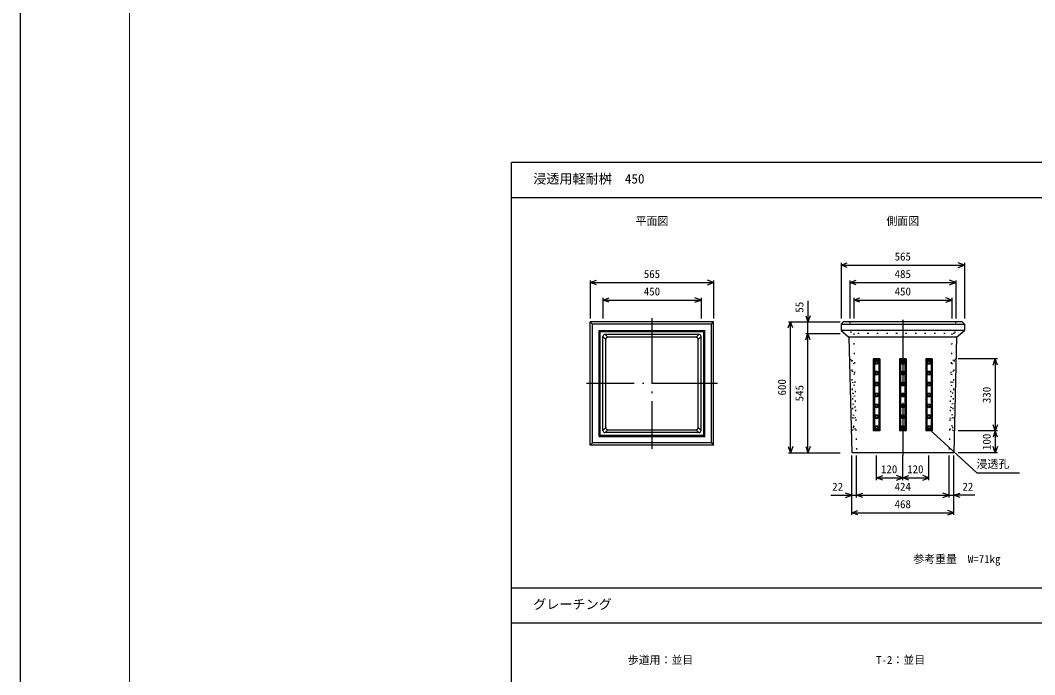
# Model space of a CAD drawing. Units: millimetres, scale not verified. Extents: x 12 to 21012, y 0 to 14850.
# Drawn here: x 12 to 4660, y 2925 to 5924 of the extents above; entities that cross this region are included whole.
import ezdxf
from ezdxf.enums import TextEntityAlignment as Align

# ---------------------------------------------------------------- set-up
doc = ezdxf.new("R2010")
doc.units = ezdxf.units.MM
doc.header["$LTSCALE"] = 25
doc.linetypes.add('DOTTED', pattern=[1.75, 0.25, -1.5])
doc.linetypes.add('LONG_DASHED_DOTTED', pattern=[15.25, 12, -1.5, 0.25, -1.5])
for name, color, linetype, lineweight in [('CENTER', 7, 'LONG_DASHED_DOTTED', 25), ('Defpoints_4', 5, 'Continuous', 25), ('DIM', 7, 'Continuous', 25), ('OUTLINE', 3, 'Continuous', 25), ('OUTLINE2', 4, 'DOTTED', 25), ('TXT', 7, 'Continuous', 25), ('WAKU', 3, 'Continuous', 13)]:
    doc.layers.add(name, color=color, linetype=linetype, lineweight=lineweight)
doc.styles.add('ＭＳ ゴシック', font='')
doc.styles.get('ＭＳ ゴシック').set_extended_font_data('MS Gothic')

msp = doc.modelspace()

# ---------------------------------------------------------------- linework, layer by layer
at = {"layer": 'CENTER'}
for p, q in [((2906.47, 4559.45), (2906.47, 3959.45)), ((4055.65, 4551.5), (4055.65, 3928.74)), ((3206.47, 4259.45), (2606.47, 4259.45))]:
    msp.add_line(p, q, dxfattribs=at)
at = {"layer": 'Defpoints_4'}
msp.add_line((12.5, 14850), (12.5, 0), dxfattribs=at)
at = {"layer": 'DIM'}
for p, q in [((3773.15, 4801.95), (3801.34, 4812.21)), ((3773.15, 4811.95), (3773.15, 4556.95)), ((3773.15, 4801.95), (4338.15, 4801.95)), ((3801.34, 4791.69), (3773.15, 4801.95)), ((4338.15, 4801.95), (4309.96, 4812.21)), ((4309.96, 4791.69), (4338.15, 4801.95)), ((4338.15, 4811.95), (4338.15, 4556.95)), ((2623.97, 4721.95), (2652.16, 4732.21)), ((2623.97, 4731.95), (2623.97, 4556.95)), ((2623.97, 4721.95), (3188.97, 4721.95)), ((2652.16, 4711.69), (2623.97, 4721.95)), ((3188.97, 4721.95), (3160.78, 4732.21)), ((3160.78, 4711.69), (3188.97, 4721.95)), ((3188.97, 4731.95), (3188.97, 4556.95)), ((3813.15, 4721.95), (3841.34, 4732.21)), ((3813.15, 4731.95), (3813.15, 4556.95)), ((3813.15, 4721.95), (4298.15, 4721.95)), ((3841.34, 4711.69), (3813.15, 4721.95)), ((4298.15, 4721.95), (4269.96, 4732.21)), ((4269.96, 4711.69), (4298.15, 4721.95)), ((4298.15, 4731.95), (4298.15, 4556.95)), ((2681.47, 4641.95), (2709.66, 4652.21)), ((2681.47, 4651.95), (2681.47, 4556.95)), ((3131.47, 4641.95), (3103.28, 4652.21)), ((3131.47, 4651.95), (3131.47, 4556.95)), ((3830.65, 4641.95), (3858.84, 4652.21)), ((3830.65, 4651.95), (3830.65, 4556.95)), ((4280.65, 4641.95), (4252.46, 4652.21)), ((4280.65, 4651.95), (4280.65, 4556.95)), ((2681.47, 4641.95), (3131.47, 4641.95)), ((2709.66, 4631.69), (2681.47, 4641.95)), ((3103.28, 4631.69), (3131.47, 4641.95)), ((3621.33, 4638.39), (3621.33, 4541.95)), ((3830.65, 4641.95), (4280.65, 4641.95)), ((3858.84, 4631.69), (3830.65, 4641.95)), ((4252.46, 4631.69), (4280.65, 4641.95)), ((3611.07, 4570.14), (3621.33, 4541.95)), ((3631.59, 4570.14), (3621.33, 4541.95)), ((3531.07, 4513.76), (3541.33, 4541.95)), ((3531.33, 4541.95), (3768.15, 4541.95)), ((3541.33, 3941.95), (3541.33, 4541.95)), ((3551.59, 4513.76), (3541.33, 4541.95)), ((3621.33, 4487.95), (3621.33, 4541.95)), ((3611.07, 4459.76), (3621.33, 4487.95)), ((3611.33, 4487.95), (3768.15, 4487.95)), ((3621.33, 3941.95), (3621.33, 4487.95)), ((3631.59, 4459.76), (3621.33, 4487.95)), ((4489.21, 4371.95), (4309.21, 4371.95)), ((4468.94, 4343.76), (4479.21, 4371.95)), ((4479.21, 4371.95), (4479.21, 4041.95)), ((4489.47, 4343.76), (4479.21, 4371.95)), ((4479.21, 4041.95), (4468.94, 4070.14)), ((4489.47, 4070.14), (4479.21, 4041.95)), ((4489.21, 4041.95), (4309.21, 4041.95)), ((4479.21, 4041.95), (4468.94, 4013.76)), ((4479.21, 4041.95), (4479.21, 3941.95)), ((4489.47, 4013.76), (4479.21, 4041.95)), ((3531.07, 3970.14), (3541.33, 3941.95)), ((3551.59, 3970.14), (3541.33, 3941.95)), ((3611.07, 3970.14), (3621.33, 3941.95)), ((3631.59, 3970.14), (3621.33, 3941.95)), ((4479.21, 3941.95), (4468.94, 3970.14)), ((4489.47, 3970.14), (4479.21, 3941.95)), ((3531.33, 3941.95), (3768.15, 3941.95)), ((3821.65, 3656.95), (3821.65, 3928.74)), ((3843.65, 3736.95), (3843.65, 3928.74)), ((3935.65, 3816.95), (3935.65, 3928.74)), ((4055.65, 3816.95), (4055.65, 3928.74)), ((4175.65, 3816.95), (4175.65, 3928.74)), ((4267.65, 3736.95), (4267.65, 3928.74)), ((4289.65, 3656.95), (4289.65, 3928.74)), ((4489.21, 3941.95), (4309.21, 3941.95)), ((3935.65, 3826.95), (3963.84, 3837.21)), ((3935.65, 3826.95), (4055.65, 3826.95)), ((3963.84, 3816.69), (3935.65, 3826.95)), ((4055.65, 3826.95), (4027.46, 3837.21)), ((4027.46, 3816.69), (4055.65, 3826.95)), ((4055.65, 3826.95), (4083.84, 3837.21)), ((4055.65, 3826.95), (4175.65, 3826.95)), ((4083.84, 3816.69), (4055.65, 3826.95)), ((4175.65, 3826.95), (4147.46, 3837.21)), ((4147.46, 3816.69), (4175.65, 3826.95)), ((3725.97, 3746.95), (3821.65, 3746.95)), ((3821.65, 3746.95), (3793.46, 3757.21)), ((3793.46, 3736.69), (3821.65, 3746.95)), ((3821.65, 3746.95), (3843.65, 3746.95)), ((3843.65, 3746.95), (3871.84, 3757.21)), ((3843.65, 3746.95), (4267.65, 3746.95)), ((3871.84, 3736.69), (3843.65, 3746.95)), ((4267.65, 3746.95), (4239.46, 3757.21)), ((4239.46, 3736.69), (4267.65, 3746.95)), ((4267.65, 3746.95), (4289.65, 3746.95)), ((4289.65, 3746.95), (4317.84, 3757.21)), ((4385.34, 3746.95), (4289.65, 3746.95)), ((4317.84, 3736.69), (4289.65, 3746.95)), ((3821.65, 3666.95), (3849.84, 3677.21)), ((4289.65, 3666.95), (4261.46, 3677.21)), ((3821.65, 3666.95), (4289.65, 3666.95)), ((3849.84, 3656.69), (3821.65, 3666.95)), ((4261.46, 3656.69), (4289.65, 3666.95))]:
    msp.add_line(p, q, dxfattribs=at)
at = {"layer": 'OUTLINE'}
for p, q in [((3188.97, 4541.95), (2623.97, 4541.95)), ((2623.97, 4541.95), (2633.97, 4531.95)), ((2623.97, 3976.95), (2623.97, 4541.95)), ((3178.97, 4531.95), (2633.97, 4531.95)), ((2633.97, 3986.95), (2633.97, 4531.95)), ((3178.97, 4531.95), (3188.97, 4541.95)), ((3178.97, 3986.95), (3178.97, 4531.95)), ((3188.97, 3976.95), (3188.97, 4541.95)), ((3783.15, 4541.95), (3773.15, 4531.95)), ((3773.15, 4531.95), (4338.15, 4531.95)), ((3773.15, 4531.95), (3773.15, 4501.95)), ((4328.15, 4541.95), (3783.15, 4541.95)), ((4328.15, 4541.95), (4338.15, 4531.95)), ((4338.15, 4531.95), (4338.15, 4501.95)), ((2663.97, 4501.95), (3148.97, 4501.95)), ((2663.97, 4501.95), (2668.97, 4496.95)), ((2663.97, 4016.95), (2663.97, 4501.95)), ((2668.97, 4496.95), (3143.97, 4496.95)), ((2668.97, 4021.95), (2668.97, 4496.95)), ((2681.47, 4044.45), (2681.47, 4474.45)), ((2681.47, 4474.45), (2694.47, 4461.45)), ((3121.47, 4484.45), (2691.47, 4484.45)), ((2704.47, 4471.45), (2691.47, 4484.45)), ((3108.47, 4471.45), (2704.47, 4471.45)), ((3108.47, 4471.45), (3121.47, 4484.45)), ((3118.47, 4461.45), (3131.47, 4474.45)), ((3131.47, 4044.45), (3131.47, 4474.45)), ((3143.97, 4496.95), (3148.97, 4501.95)), ((3143.97, 4021.95), (3143.97, 4496.95)), ((3148.97, 4016.95), (3148.97, 4501.95)), ((4338.15, 4501.95), (3773.15, 4501.95)), ((3773.15, 4501.95), (3809.03, 4471.95)), ((3809.03, 4471.95), (3821.65, 3941.95)), ((4302.27, 4471.95), (3809.03, 4471.95)), ((4302.27, 4471.95), (4289.65, 3941.95)), ((4302.27, 4471.95), (4338.15, 4501.95)), ((2694.47, 4057.45), (2694.47, 4461.45)), ((3118.47, 4057.45), (3118.47, 4461.45)), ((3950.65, 4371.95), (3920.65, 4371.95)), ((3925.65, 4366.95), (3920.65, 4371.95)), ((3920.65, 4371.95), (3920.65, 4041.95)), ((3945.65, 4366.95), (3950.65, 4371.95)), ((3950.65, 4371.95), (3950.65, 4041.95)), ((4070.65, 4371.95), (4040.65, 4371.95)), ((4045.65, 4366.95), (4040.65, 4371.95)), ((4040.65, 4371.95), (4040.65, 4041.95)), ((4065.65, 4366.95), (4070.65, 4371.95)), ((4070.65, 4371.95), (4070.65, 4041.95)), ((4190.65, 4371.95), (4160.65, 4371.95)), ((4165.65, 4366.95), (4160.65, 4371.95)), ((4160.65, 4371.95), (4160.65, 4041.95)), ((4185.65, 4366.95), (4190.65, 4371.95)), ((4190.65, 4371.95), (4190.65, 4041.95)), ((3945.65, 4366.95), (3925.65, 4366.95)), ((3925.65, 4366.95), (3925.65, 4046.95)), ((3945.65, 4366.95), (3945.65, 4046.95)), ((4065.65, 4366.95), (4045.65, 4366.95)), ((4045.65, 4366.95), (4045.65, 4046.95)), ((4065.65, 4366.95), (4065.65, 4046.95)), ((4185.65, 4366.95), (4165.65, 4366.95)), ((4165.65, 4366.95), (4165.65, 4046.95)), ((4185.65, 4366.95), (4185.65, 4046.95)), ((2694.47, 4057.45), (2681.47, 4044.45)), ((2704.47, 4047.45), (2691.47, 4034.45)), ((2704.47, 4047.45), (3108.47, 4047.45)), ((3108.47, 4047.45), (3121.47, 4034.45)), ((3118.47, 4057.45), (3131.47, 4044.45)), ((3925.65, 4046.95), (3920.65, 4041.95)), ((3945.65, 4046.95), (3925.65, 4046.95)), ((3945.65, 4046.95), (3950.65, 4041.95)), ((4045.65, 4046.95), (4040.65, 4041.95)), ((4065.65, 4046.95), (4045.65, 4046.95)), ((4065.65, 4046.95), (4070.65, 4041.95)), ((4165.65, 4046.95), (4160.65, 4041.95)), ((4185.65, 4046.95), (4165.65, 4046.95)), ((4185.65, 4046.95), (4190.65, 4041.95)), ((2663.97, 4016.95), (2668.97, 4021.95)), ((2663.97, 4016.95), (3148.97, 4016.95)), ((2668.97, 4021.95), (3143.97, 4021.95)), ((3121.47, 4034.45), (2691.47, 4034.45)), ((3143.97, 4021.95), (3148.97, 4016.95)), ((3950.65, 4041.95), (3920.65, 4041.95)), ((4070.65, 4041.95), (4040.65, 4041.95)), ((4190.65, 4041.95), (4160.65, 4041.95)), ((2623.97, 3976.95), (2633.97, 3986.95)), ((3188.97, 3976.95), (2623.97, 3976.95)), ((3178.97, 3986.95), (2633.97, 3986.95)), ((3178.97, 3986.95), (3188.97, 3976.95)), ((4289.65, 3941.95), (3821.65, 3941.95))]:
    msp.add_line(p, q, dxfattribs=at)
for centre, radius in [((3935.65, 4356.95), 9), ((3935.65, 4356.95), 5), ((4055.65, 4356.95), 9), ((4055.65, 4356.95), 5), ((4175.65, 4356.95), 9), ((4175.65, 4356.95), 5), ((3935.65, 4306.95), 9), ((3935.65, 4306.95), 5), ((4055.65, 4306.95), 9), ((4055.65, 4306.95), 5), ((4175.65, 4306.95), 9), ((4175.65, 4306.95), 5), ((3935.65, 4256.95), 9), ((3935.65, 4256.95), 5), ((4055.65, 4256.95), 9), ((4055.65, 4256.95), 5), ((4175.65, 4256.95), 9), ((4175.65, 4256.95), 5), ((3935.65, 4206.95), 9), ((3935.65, 4206.95), 5), ((4055.65, 4206.95), 9), ((4055.65, 4206.95), 5), ((4175.65, 4206.95), 9), ((4175.65, 4206.95), 5), ((3935.65, 4156.95), 9), ((3935.65, 4156.95), 5), ((4055.65, 4156.95), 9), ((4055.65, 4156.95), 5), ((4175.65, 4156.95), 9), ((4175.65, 4156.95), 5), ((3935.65, 4106.95), 9), ((3935.65, 4106.95), 5), ((4055.65, 4106.95), 9), ((4055.65, 4106.95), 5), ((4175.65, 4106.95), 9), ((4175.65, 4106.95), 5), ((3935.65, 4056.95), 9), ((3935.65, 4056.95), 5), ((4055.65, 4056.95), 9), ((4055.65, 4056.95), 5), ((4175.65, 4056.95), 9), ((4175.65, 4056.95), 5)]:
    msp.add_circle(centre, radius, dxfattribs=at)
for centre, start, end in [((2691.47, 4474.45), 90, 180), ((2704.47, 4461.45), 90, 180), ((3108.47, 4461.45), 0, 90), ((3121.47, 4474.45), 0, 90), ((2691.47, 4044.45), 180, 270), ((2704.47, 4057.45), 180, 270), ((3108.47, 4057.45), 270, 0), ((3121.47, 4044.45), 270, 0)]:
    msp.add_arc(centre, 10, start, end, dxfattribs=at)
at = {"layer": 'OUTLINE2'}
for p, q in [((3813.15, 4541.95), (3818.15, 4487.95)), ((4298.15, 4541.95), (4293.15, 4487.95)), ((4293.15, 4487.95), (3818.15, 4487.95)), ((3830.65, 4487.95), (3843.65, 3941.95)), ((4280.65, 4487.95), (4267.65, 3941.95)), ((3811.41, 4371.95), (3820.54, 4366.95)), ((4299.89, 4371.95), (4290.77, 4366.95)), ((3820.54, 4366.95), (3828.15, 4046.95)), ((3820.56, 4365.95), (3833.65, 4361.95)), ((3833.89, 4351.95), (3820.99, 4347.95)), ((4277.41, 4351.95), (4290.32, 4347.95)), ((4290.74, 4365.95), (4277.65, 4361.95)), ((4290.77, 4366.95), (4283.15, 4046.95)), ((3821.75, 4315.95), (3834.84, 4311.95)), ((3835.08, 4301.95), (3822.18, 4297.95)), ((4276.22, 4301.95), (4289.13, 4297.95)), ((4289.55, 4315.95), (4276.46, 4311.95)), ((3822.94, 4265.95), (3836.03, 4261.95)), ((3836.27, 4251.95), (3823.37, 4247.95)), ((4275.03, 4251.95), (4287.94, 4247.95)), ((4288.36, 4265.95), (4275.27, 4261.95)), ((3824.13, 4215.95), (3837.22, 4211.95)), ((3837.46, 4201.95), (3824.56, 4197.95)), ((4273.84, 4201.95), (4286.74, 4197.95)), ((4287.17, 4215.95), (4274.08, 4211.95)), ((3825.32, 4165.95), (3838.41, 4161.95)), ((3838.65, 4151.95), (3825.75, 4147.95)), ((4272.65, 4151.95), (4285.55, 4147.95)), ((4285.98, 4165.95), (4272.89, 4161.95)), ((3826.51, 4115.95), (3839.6, 4111.95)), ((3839.84, 4101.95), (3826.94, 4097.95)), ((4271.46, 4101.95), (4284.36, 4097.95)), ((4284.79, 4115.95), (4271.7, 4111.95)), ((3828.15, 4046.95), (3819.27, 4041.95)), ((3827.7, 4065.95), (3840.79, 4061.95)), ((3841.03, 4051.95), (3828.13, 4047.95)), ((4270.27, 4051.95), (4283.17, 4047.95)), ((4283.6, 4065.95), (4270.51, 4061.95)), ((4283.15, 4046.95), (4292.03, 4041.95))]:
    msp.add_line(p, q, dxfattribs=at)
at = {"layer": 'TXT'}
for p, q in [((8362.5, 5272.57), (2262.5, 5272.57)), ((2262.5, 1872.57), (2262.5, 5272.57)), ((2262.5, 5112.57), (8362.5, 5112.57)), ((4175.4, 4052.09), (4395.27, 3849.62)), ((4395.27, 3849.62), (4590.99, 3849.62)), ((2262.5, 3322.57), (8362.5, 3322.57)), ((2262.5, 3162.57), (8362.5, 3162.57))]:
    msp.add_line(p, q, dxfattribs=at)
at = {"layer": 'WAKU'}
msp.add_line((512.5, 14350), (512.5, 500), dxfattribs=at)

# ---------------------------------------------------------------- texts
at = {"layer": 'DIM', "style": 'ＭＳ ゴシック'}
for s, p in [('565', (4018.15, 4811.95)), ('565', (2868.97, 4731.95)), ('485', (4018.15, 4731.95)), ('450', (2868.97, 4651.95)), ('450', (4018.15, 4651.95)), ('120', (3955.6, 3837.06)), ('120', (4075.6, 3837.06)), ('22', (3732.37, 3756.95)), ('424', (4018.15, 3756.95)), ('22', (4328.93, 3756.95)), ('468', (4018.15, 3676.95)), ('参考重量\u3000W=71kg', (4103.45, 3425.37))]:
    msp.add_text(s, height=36.66, dxfattribs=at).set_placement(p, align=Align.BOTTOM_LEFT)
for s, p in [('55', (3611.33, 4584.02)), ('600', (3531.33, 4204.45)), ('545', (3611.33, 4177.45)), ('330', (4469.21, 4169.45)), ('100', (4469.21, 3954.45))]:
    msp.add_text(s, height=36.66, rotation=90, dxfattribs=at).set_placement(p, align=Align.BOTTOM_LEFT)
at = {"layer": 'TXT', "style": 'ＭＳ ゴシック'}
for s, height, p in [('浸透用軽耐桝\u3000450', 43.99, (2362.5, 5162.57)), ('平面図', 36.66, (2831.47, 4974.81)), ('側面図', 36.66, (3980.65, 4974.81)), ('浸透孔', 36.66, (4393.33, 3861.18)), ('グレーチング', 43.99, (2362.5, 3212.57)), ('歩道用：並目 ', 36.66, (2795.68, 2962.72)), ('T-2：並目 ', 36.66, (3933.18, 2962.85))]:
    msp.add_text(s, height=height, dxfattribs=at).set_placement(p, align=Align.BOTTOM_LEFT)

doc.saveas('drawing.dxf')
